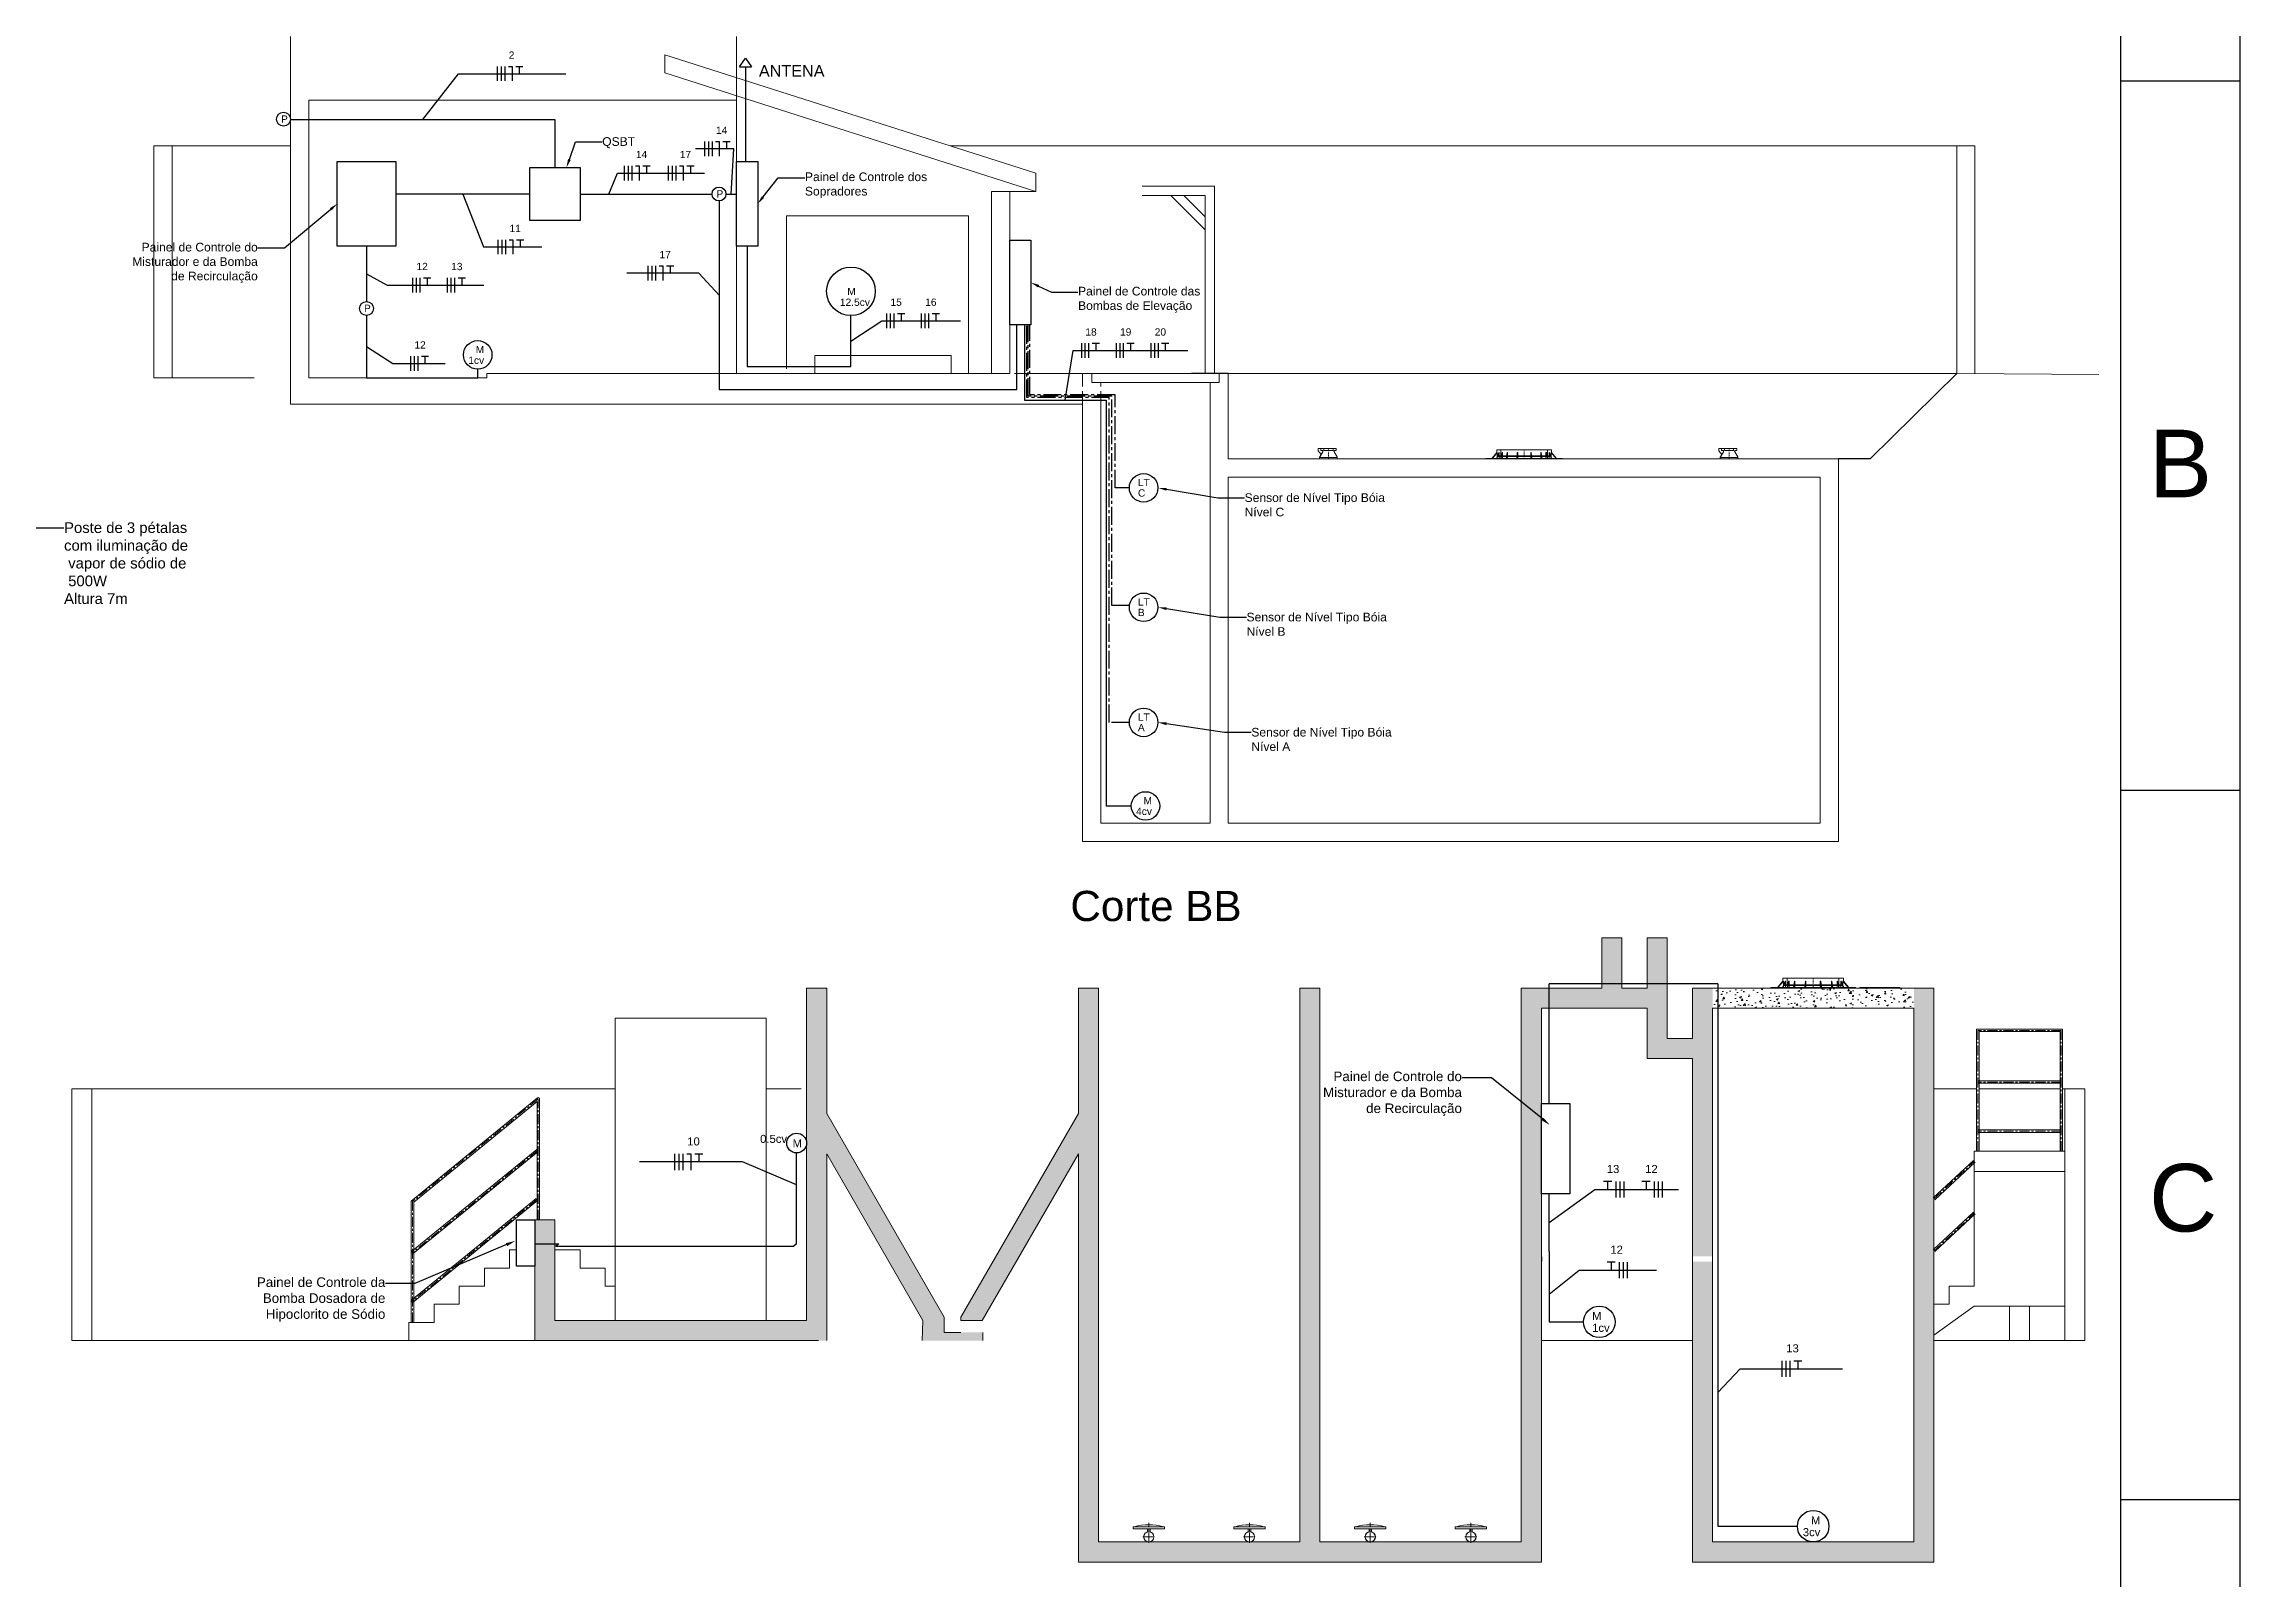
# Model space of a CAD drawing. Header units: millimetres. Extents: x 100 to 940, y 100 to 694.
# Drawn here: x 469.3 to 745, y 387.1 to 579.7 of the extents above; entities that cross this region are included whole.
import ezdxf
from ezdxf import colors
from ezdxf.entities.mleader import LeaderData, LeaderLine
from ezdxf.math import Vec2, Vec3

# ---------------------------------------------------------------- set-up
doc = ezdxf.new("R2010")
doc.units = ezdxf.units.MM
for name, pattern in [('CENTER', [2, 1.25, -0.25, 0.25, -0.25]), ('CENTER2', [1.125, 0.75, -0.125, 0.125, -0.125]), ('SGC_DASHDOT', [1, 0.5, -0.25, 0, -0.25])]:
    doc.linetypes.add(name, pattern=pattern)
for name, color, linetype, lineweight in [('Alvenaria', 8, 'Continuous', 9), ('Aço 1020', 6, 'Continuous', 9), ('Centro', 1, 'CENTER', 5), ('COTAS', 5, 'Continuous', 5), ('M-EQUIPAMENTOS', 1, 'Continuous', 9), ('PAREDE', 7, 'Continuous', 9), ('SGC-Conexoes (Desenho Unifilar)', 6, 'Continuous', 5), ('SGC-Conexoes (Linhas Externas)', 6, 'Continuous', 9), ('SGC-EIXOS', 9, 'SGC_DASHDOT', 9), ('Solo', 14, 'Continuous', 30)]:
    doc.layers.add(name, color=color, linetype=linetype, lineweight=lineweight)
doc.layers.add('Unifilar', color=4, linetype='Continuous')
doc.styles.add('Notes', font='Arial.ttf', dxfattribs={"height": 3})
doc.styles.get("Standard").update_dxf_attribs({"font": 'Arial.ttf'})
pattern_1 = [(50, (2784.5205, 558.5754), (2.2658952, -0.1982401), [0.2369323, -2.6062558]), (355, (2784.5205, 558.5754), (-0.438329, 2.3762486), [0.1895459, -2.0850047]), (100.45144, (2784.7093, 558.5589), (1.8275661, 2.1780085), [0.2013615, -2.2149766]), (46.1842, (2784.5205, 559.2072), (3.37152, -0.5228916), [0.3553985, -3.909384]), (96.63564, (2784.8014, 559.1636), (2.9526887, 3.077336), [0.3020424, -3.322467]), (351.18416, (2784.5205, 559.2072), (2.9526887, 3.077336), [0.284319, -3.127507]), (21, (2784.8364, 559.0493), (1.8856879, -1.2719125), [0.2369323, -2.6062558]), (326, (2784.8364, 559.0493), (0.768657, 2.29082), [0.1895459, -2.0850047]), (71.45144, (2784.9935, 558.9433), (2.6543448, 1.0189075), [0.2013615, -2.2149766]), (37.5, (2784.5205, 558.5754), (0.03841417, 1.0516443), [0, -2.0597319, 0, -2.11659565, 0, -2.0929024]), (7.5, (2784.5205, 558.5754), (0.83106244, 1.24598524), [0, -1.2067754, 0, -2.0123454, 0, -0.79767224]), (327.5, (2783.816, 558.5754), (1.68639738, -0.07125305), [0, -0.7897745, 0, -2.4640964, 0, -3.2696664]), (317.5, (2783.5001, 558.5754), (1.84234225, 0.3162414), [0, -1.0267068, 0, -1.6364128, 0, -2.321937])]

# ---------------------------------------------------------------- blocks, each defined once
blk = doc.blocks.new('BB-2-LC01-N0-D0-S0', base_point=(-106625, -46704))
at = {"layer": 'SGC-Conexoes (Linhas Externas)'}
for p, q in [((-107045, -46798), (-106205, -46798)), ((-107045, -46804), (-107045, -46798)), ((-107045, -46804), (-106205, -46804)), ((-106979, -46798), (-106926, -46735)), ((-106975, -46798), (-106921, -46735)), ((-106930, -46798), (-106904, -46735)), ((-106926, -46735), (-106921, -46735)), ((-106925, -46704), (-106325, -46704)), ((-106925, -46704), (-106925, -46735)), ((-106925, -46798), (-106900, -46735)), ((-106921, -46795), (-106921, -46735)), ((-106330, -46771), (-106920, -46771)), ((-106920, -46771), (-106920, -46779)), ((-106920, -46779), (-106330, -46779)), ((-106904, -46735), (-106900, -46735)), ((-106900, -46798), (-106900, -46735)), ((-106884, -46798), (-106869, -46735)), ((-106882, -46704), (-106369, -46704)), ((-106882, -46704), (-106882, -46771)), ((-106879, -46798), (-106865, -46735)), ((-106869, -46735), (-106865, -46735)), ((-106865, -46798), (-106865, -46735)), ((-106822, -46798), (-106812, -46735)), ((-106817, -46798), (-106807, -46735)), ((-106812, -46735), (-106807, -46735)), ((-106807, -46798), (-106807, -46735)), ((-106787, -46771), (-106787, -46779)), ((-106764, -46771), (-106764, -46779)), ((-106708, -46798), (-106701, -46735)), ((-106703, -46798), (-106697, -46735)), ((-106701, -46735), (-106697, -46735)), ((-106697, -46798), (-106697, -46735)), ((-106547, -46798), (-106554, -46735)), ((-106549, -46735), (-106554, -46735)), ((-106554, -46798), (-106554, -46735)), ((-106543, -46798), (-106549, -46735)), ((-106487, -46771), (-106487, -46779)), ((-106464, -46771), (-106464, -46779)), ((-106439, -46735), (-106443, -46735)), ((-106433, -46798), (-106443, -46735)), ((-106443, -46798), (-106443, -46735)), ((-106429, -46798), (-106439, -46735)), ((-106382, -46735), (-106386, -46735)), ((-106371, -46798), (-106386, -46735)), ((-106386, -46798), (-106386, -46735)), ((-106367, -46798), (-106382, -46735)), ((-106369, -46704), (-106369, -46771)), ((-106325, -46798), (-106351, -46735)), ((-106347, -46735), (-106351, -46735)), ((-106351, -46798), (-106351, -46735)), ((-106321, -46798), (-106347, -46735)), ((-106330, -46771), (-106330, -46779)), ((-106276, -46798), (-106329, -46735)), ((-106325, -46735), (-106329, -46735)), ((-106329, -46795), (-106329, -46735)), ((-106325, -46704), (-106325, -46735)), ((-106271, -46798), (-106325, -46735)), ((-106205, -46804), (-106205, -46798)), ((-106205, -46804), (-106205, -46798))]:
    blk.add_line(p, q, dxfattribs=at)
at = {"layer": 'SGC-EIXOS'}
blk.add_line((-106625, -46704), (-106625, -46804), dxfattribs=at)
blk = doc.blocks.new('BB-1-GA01-N0-D0-S0', base_point=(134464, 232532))
at = {"layer": 'SGC-Conexoes (Linhas Externas)'}
for p, q in [((134351, 232646), (134351, 232622)), ((134383, 232646), (134351, 232646)), ((134385, 232582), (134351, 232622)), ((134367, 232549), (134561, 232549)), ((134367, 232532), (134561, 232532)), ((134379, 232646), (134379, 232624)), ((134379, 232646), (134549, 232646)), ((134414, 232646), (134414, 232624)), ((134414, 232624), (134514, 232624)), ((134514, 232646), (134514, 232624)), ((134549, 232646), (134549, 232624))]:
    blk.add_line(p, q, dxfattribs=at)
for points in [[(134367, 232532), (134367, 232549, -0.137976), (134368, 232554), (134402, 232609, 0.58566), (134393, 232624), (134379, 232624)], [(134561, 232532), (134561, 232549, 0.137976), (134559, 232554), (134526, 232609, -0.58566), (134534, 232624), (134549, 232624)]]:
    blk.add_lwpolyline(points, format="xyb", dxfattribs=at)
at = {"layer": 'SGC-EIXOS'}
blk.add_line((134464, 232532), (134464, 232646), dxfattribs=at)

msp = doc.modelspace()

# ---------------------------------------------------------------- hatches: boundary and pattern name
at = {"layer": 'Alvenaria'}
h = msp.add_hatch(dxfattribs=at)
h.set_pattern_fill('AR-CONC', color=256, scale=0.31591)
h.set_pattern_definition(pattern_1)
h.paths.add_polyline_path([(676.248, 427.543), (678.776, 427.543), (678.776, 461.204), (676.248, 461.204), (676.248, 454.886), (673.089, 454.886), (673.089, 467.522), (670.562, 467.522), (670.562, 461.204), (667.403, 461.204), (667.403, 467.522), (664.876, 467.522), (664.876, 461.204), (654.767, 461.204), (654.767, 391.704), (629.494, 391.704), (629.494, 461.204), (626.966, 461.204), (626.966, 391.704), (601.694, 391.704), (601.694, 461.204), (599.166, 461.204), (599.166, 445.468), (584.413, 419.915), (584.413, 419.497), (587.09, 419.497), (599.166, 440.413), (599.166, 389.177), (657.294, 389.177), (657.294, 458.677), (670.562, 458.677), (670.562, 452.359), (676.248, 452.359)])
h.paths.add_polyline_path([(678.776, 426.869), (676.248, 426.869), (676.248, 389.177), (706.576, 389.177), (706.576, 461.204), (704.048, 461.204), (704.048, 391.704), (678.776, 391.704)])
h = msp.add_hatch(dxfattribs=at)
h.set_pattern_fill('AR-CONC', color=256, scale=0.31591)
h.set_pattern_definition(pattern_1)
h.paths.add_polyline_path([(533.457, 432.14), (530.93, 432.14), (530.93, 416.977), (567.575, 416.977), (567.575, 440.413), (579.651, 419.497), (579.576, 416.977), (587.165, 416.977), (587.165, 418.006), (585.608, 418.006), (584.413, 418.006), (582.328, 418.006), (582.328, 419.915), (567.575, 445.468), (567.575, 461.204), (565.048, 461.204), (565.048, 419.504), (533.457, 419.504)])
h = msp.add_hatch(dxfattribs=at)
h.set_pattern_fill('AR-CONC', color=256, scale=0.012636)
h.set_pattern_definition([(50, (-1398.6359, -2526.9301), (2.3021569, -0.2014125), [0.2407233, -2.647956]), (355, (-1398.636, -2526.9301), (-0.4453497, 2.4142692), [0.1925786, -2.1183721]), (100.451445, (-1398.444, -2526.947), (1.8568072, 2.2128565), [0.2045833, -2.2504181]), (46.1842, (-1398.636, -2526.2882), (3.425461, -0.5312633), [0.361085, -3.971934]), (96.63556, (-1398.3504, -2526.3325), (2.9999317, 3.1265735), [0.306875, -3.3756302]), (351.18415, (-1398.636, -2526.2882), (2.9999317, 3.1265735), [0.2888675, -3.1775437]), (21, (-1398.315, -2526.4487), (1.9158589, -1.2922631), [0.2407233, -2.647956]), (326, (-1398.315, -2526.4487), (0.7809547, 2.3274713), [0.1925786, -2.1183647]), (71.451445, (-1398.1553, -2526.5564), (2.6968135, 1.0352082), [0.2045833, -2.2504142]), (37.5, (-1398.6359, -2526.93015), (0.0390288, 1.06847061), [0, -2.0926876, 0, -2.15046118, 0, -2.12638885]), (7.5, (-1398.6359, -2526.9301), (0.84435944, 1.265921), [0, -1.22608383, 0, -2.04454294, 0, -0.810435]), (327.5, (-1399.35164, -2526.93015), (1.7133759, -0.07239065), [0, -0.8024109, 0, -2.50352197, 0, -3.32198107]), (317.5, (-1399.6726, -2526.9301), (1.8718184, 0.3212991), [0, -1.04313415, 0, -1.66259536, 0, -2.359088])])
h.paths.add_polyline_path([(704.048, 461.204), (678.776, 461.204), (678.776, 458.677), (704.048, 458.677)])

# ---------------------------------------------------------------- linework, layer by layer
for p, q in [((745, 115), (745, 679)), ((745, 575), (730, 575)), ((745, 486), (730, 486)), ((745, 397), (730, 397))]:
    msp.add_line(p, q)
at = {"color": 2}
for p, q in [((523.768, 537.802), (523.768, 538.874)), ((657.294, 427.475), (657.294, 426.936))]:
    msp.add_line(p, q, dxfattribs=at)
msp.add_lwpolyline([(165, 664), (730, 664), (730, 130), (165, 130)], close=True)
at = {"layer": 'Aço 1020'}
for p, q in [((616.241, 561.82), (607.186, 561.82)), ((615.098, 560.677), (607.186, 560.677)), ((610.791, 560.677), (615.098, 556.37)), ((612.407, 560.677), (615.098, 557.986)), ((615.098, 538.389), (615.098, 560.677)), ((616.241, 538.389), (616.241, 561.82))]:
    msp.add_line(p, q, dxfattribs=at)
msp.add_lwpolyline([(562.527, 538.93), (562.527, 558.094), (585.387, 558.094), (585.387, 538.32), (566.074, 538.32)], dxfattribs=at)
for points in [[(613.384, 538.389), (617.955, 538.389), (617.955, 538.32), (613.384, 538.32)], [(697.253, 461.28), (702.307, 461.28), (702.307, 461.204), (697.253, 461.204)]]:
    msp.add_lwpolyline(points, close=True, dxfattribs=at)
at = {"layer": 'Centro'}
for p, q in [((712.083, 440.733), (712.083, 455.897)), ((722.561, 455.897), (712.083, 455.897)), ((722.561, 440.733), (722.561, 455.897)), ((722.561, 449.414), (712.083, 449.414)), ((531.372, 447.304), (515.577, 434.415)), ((531.372, 432.14), (531.372, 447.304)), ((722.561, 443.26), (712.083, 443.26)), ((531.278, 440.828), (515.482, 427.939)), ((706.576, 434.752), (711.63, 439.463)), ((711.641, 440.733), (712.083, 440.733)), ((712.526, 440.733), (712.083, 440.733)), ((722.118, 440.733), (722.561, 440.733)), ((723.003, 440.733), (722.561, 440.733)), ((531.188, 434.669), (515.392, 421.78)), ((515.577, 419.251), (515.577, 434.415)), ((706.576, 428.192), (711.63, 432.98)), ((530.93, 432.14), (531.372, 432.14)), ((531.814, 432.14), (531.372, 432.14)), ((515.577, 419.251), (515.577, 427.932)), ((515.134, 419.251), (515.577, 419.251)), ((515.577, 419.251), (515.577, 421.778)), ((516.019, 419.251), (515.577, 419.251)), ((607.254, 392.355), (608.77, 392.355)), ((608.012, 391.597), (608.012, 394.124)), ((619.89, 392.355), (621.406, 392.355)), ((620.648, 391.597), (620.648, 394.124)), ((635.054, 392.355), (636.57, 392.355)), ((635.812, 391.597), (635.812, 394.124)), ((647.69, 392.355), (649.207, 392.355)), ((648.448, 391.597), (648.448, 394.124))]:
    msp.add_line(p, q, dxfattribs=at)
at = {"layer": 'M-EQUIPAMENTOS'}
for p, q in [((580.852, 540.606), (579.278, 540.606)), ((559.994, 457.413), (541.039, 457.413)), ((541.039, 457.413), (541.039, 419.504)), ((559.994, 457.413), (559.994, 419.504))]:
    msp.add_line(p, q, dxfattribs=at)
at = {"layer": 'PAREDE'}
for p, q in [((500.264, 580.61), (500.264, 534.473)), ((500.264, 534.473), (500.264, 580.61)), ((556.271, 578.324), (556.271, 580.61)), ((593.84, 563.466), (547.241, 578.324)), ((547.241, 576.039), (547.241, 578.324)), ((556.271, 578.324), (556.271, 572.61)), ((593.84, 561.18), (547.241, 576.039)), ((556.271, 572.61), (502.55, 572.61)), ((502.55, 572.61), (502.55, 537.802)), ((556.271, 572.61), (556.271, 538.32)), ((483.119, 537.802), (483.119, 566.895)), ((483.119, 566.895), (485.405, 566.895)), ((485.405, 566.895), (485.405, 537.802)), ((500.264, 566.895), (485.405, 566.895)), ((709.431, 566.895), (583.087, 566.895)), ((711.717, 566.895), (709.431, 566.895)), ((709.431, 566.895), (709.431, 538.32)), ((711.717, 538.32), (711.717, 566.895)), ((593.84, 561.18), (593.84, 563.466)), ((590.56, 561.18), (588.274, 561.18)), ((588.274, 561.18), (588.274, 538.32)), ((590.56, 538.32), (590.56, 561.18)), ((590.56, 561.18), (593.84, 561.18)), ((583.219, 540.606), (566.074, 540.606)), ((566.074, 540.606), (566.074, 538.32)), ((583.219, 540.606), (583.219, 538.32)), ((485.405, 537.802), (483.119, 537.802)), ((485.405, 537.802), (495.692, 537.802)), ((524.916, 537.802), (502.55, 537.802)), ((524.916, 538.32), (524.916, 537.802)), ((590.56, 538.32), (524.916, 538.32)), ((617.992, 538.32), (591.17, 538.32)), ((599.704, 536.701), (599.704, 538.32)), ((600.847, 537.177), (600.847, 538.32)), ((616.849, 538.32), (616.849, 537.177)), ((617.992, 527.61), (617.992, 538.32)), ((709.431, 538.32), (617.992, 538.32)), ((709.431, 538.32), (727.256, 538.204)), ((599.704, 479.605), (599.704, 536.091)), ((616.849, 537.177), (600.847, 537.177)), ((601.99, 537.177), (601.99, 536.701)), ((601.99, 536.091), (601.99, 481.891)), ((615.706, 537.177), (615.706, 481.891)), ((500.264, 534.473), (599.704, 534.473)), ((694.572, 527.61), (617.992, 527.61)), ((694.572, 527.61), (694.572, 479.605)), ((617.992, 525.324), (692.286, 525.324)), ((617.992, 525.324), (617.992, 481.891)), ((692.286, 525.324), (692.286, 481.891)), ((615.706, 481.891), (601.99, 481.891)), ((692.286, 481.891), (617.992, 481.891)), ((599.704, 479.605), (694.572, 479.605)), ((667.403, 467.522), (664.876, 467.522)), ((664.876, 467.522), (664.876, 461.204)), ((667.403, 467.522), (667.403, 461.204)), ((673.089, 467.522), (670.562, 467.522)), ((670.562, 467.522), (670.562, 461.204)), ((673.089, 467.522), (673.089, 454.886)), ((565.048, 419.504), (565.048, 461.204)), ((565.048, 461.204), (567.575, 461.204)), ((567.575, 445.468), (567.575, 461.204)), ((599.166, 445.468), (599.166, 461.204)), ((599.166, 461.204), (599.166, 448.568)), ((599.166, 461.204), (601.694, 461.204)), ((601.694, 391.704), (601.694, 461.204)), ((626.966, 391.704), (626.966, 461.204)), ((626.966, 461.204), (629.494, 461.204)), ((629.494, 391.704), (629.494, 461.204)), ((654.767, 391.704), (654.767, 461.204)), ((654.767, 461.204), (664.876, 461.204)), ((667.403, 461.204), (670.562, 461.204)), ((673.089, 454.886), (673.089, 461.204)), ((676.248, 461.204), (676.248, 454.886)), ((676.248, 461.204), (678.776, 461.204)), ((678.776, 461.204), (704.048, 461.204)), ((704.048, 461.204), (706.576, 461.204)), ((706.576, 389.177), (706.576, 461.204)), ((657.294, 389.177), (657.294, 458.677)), ((657.294, 458.677), (670.562, 458.677)), ((670.562, 452.359), (670.562, 458.677)), ((676.248, 458.677), (676.248, 454.886)), ((678.776, 458.677), (704.048, 458.677)), ((678.776, 427.475), (678.776, 458.677)), ((704.048, 391.704), (704.048, 458.677)), ((673.089, 454.886), (676.248, 454.886)), ((676.248, 452.359), (670.562, 452.359)), ((676.248, 452.359), (676.248, 389.177)), ((472.802, 448.568), (472.802, 416.977)), ((475.33, 448.568), (472.802, 448.568)), ((475.33, 448.568), (475.33, 416.977)), ((475.33, 416.977), (475.33, 448.568)), ((475.33, 448.568), (541.039, 448.568)), ((559.994, 448.568), (564.372, 448.568)), ((711.926, 448.568), (706.576, 448.568)), ((722.403, 448.568), (712.241, 448.568)), ((723.003, 448.568), (722.719, 448.568)), ((723.003, 448.568), (723.003, 416.977)), ((725.53, 448.568), (723.003, 448.568)), ((725.53, 448.568), (725.53, 416.977)), ((725.53, 416.977), (725.53, 448.568)), ((582.328, 419.915), (567.575, 445.468)), ((584.413, 419.915), (599.166, 445.468)), ((567.575, 416.977), (567.575, 440.413)), ((579.651, 419.497), (567.575, 440.413)), ((587.09, 419.497), (599.166, 440.413)), ((599.166, 389.177), (599.166, 440.413)), ((723.003, 440.733), (711.63, 440.733)), ((711.63, 440.733), (711.63, 438.206)), ((711.63, 438.206), (723.003, 438.206)), ((711.63, 438.206), (711.63, 423.8)), ((533.457, 432.14), (530.93, 432.14)), ((530.93, 432.14), (530.93, 416.977)), ((533.457, 419.504), (533.457, 432.14)), ((528.541, 428.349), (527.771, 428.349)), ((527.771, 428.349), (527.771, 426.075)), ((533.457, 428.349), (536.616, 428.349)), ((536.616, 428.349), (536.616, 426.075)), ((678.776, 391.704), (678.776, 427.475)), ((527.771, 426.075), (524.612, 426.075)), ((524.612, 426.075), (524.612, 423.8)), ((536.616, 426.075), (539.775, 426.075)), ((539.775, 426.075), (539.775, 423.8)), ((524.612, 423.8), (521.453, 423.8)), ((521.453, 423.8), (521.453, 421.526)), ((539.775, 423.8), (541.039, 423.8)), ((708.471, 421.526), (708.471, 423.8)), ((708.471, 423.8), (711.63, 423.8)), ((518.293, 419.251), (515.134, 419.251)), ((515.134, 419.251), (515.134, 416.977)), ((521.453, 421.526), (518.293, 421.526)), ((518.293, 421.526), (518.293, 419.251)), ((565.048, 419.504), (533.457, 419.504)), ((579.651, 419.497), (579.577, 416.992)), ((582.328, 418.006), (582.328, 419.915)), ((584.413, 419.915), (584.413, 419.497)), ((587.09, 419.497), (584.413, 419.497)), ((706.576, 421.526), (708.471, 421.526)), ((706.576, 417.651), (711.63, 421.29)), ((711.63, 421.29), (723.003, 421.29)), ((716.053, 421.29), (716.053, 416.977)), ((718.58, 421.29), (718.58, 416.977)), ((566.552, 416.977), (472.802, 416.977)), ((584.413, 418.006), (582.328, 418.006)), ((587.165, 418.006), (587.165, 416.992)), ((676.248, 416.977), (657.294, 416.977)), ((704.048, 416.977), (704.048, 391.704)), ((706.576, 416.977), (725.53, 416.977)), ((706.576, 416.977), (706.576, 416.977)), ((626.966, 391.704), (601.694, 391.704)), ((606.053, 393.366), (606.053, 393.618)), ((606.053, 393.618), (606.18, 393.618)), ((606.053, 393.366), (609.971, 393.366)), ((609.844, 393.618), (606.18, 393.618)), ((608.168, 393.366), (607.856, 393.366)), ((607.856, 393.366), (607.856, 392.986)), ((608.168, 392.986), (608.168, 393.366)), ((609.971, 393.618), (609.844, 393.618)), ((609.971, 393.366), (609.971, 393.618)), ((618.69, 393.366), (618.69, 393.618)), ((618.69, 393.618), (618.816, 393.618)), ((618.69, 393.366), (622.607, 393.366)), ((622.481, 393.618), (618.816, 393.618)), ((620.804, 393.366), (620.492, 393.366)), ((620.492, 393.366), (620.492, 392.986)), ((620.804, 392.986), (620.804, 393.366)), ((622.607, 393.618), (622.481, 393.618)), ((622.607, 393.366), (622.607, 393.618)), ((654.767, 391.704), (629.494, 391.704)), ((633.853, 393.366), (633.853, 393.618)), ((633.853, 393.618), (633.98, 393.618)), ((633.853, 393.366), (637.771, 393.366)), ((637.644, 393.618), (633.98, 393.618)), ((635.968, 393.366), (635.656, 393.366)), ((635.656, 393.366), (635.656, 392.986)), ((635.968, 392.986), (635.968, 393.366)), ((637.771, 393.618), (637.644, 393.618)), ((637.771, 393.366), (637.771, 393.618)), ((646.49, 393.366), (646.49, 393.618)), ((646.49, 393.618), (646.616, 393.618)), ((646.49, 393.366), (650.407, 393.366)), ((650.281, 393.618), (646.616, 393.618)), ((648.604, 393.366), (648.292, 393.366)), ((648.292, 393.366), (648.292, 392.986)), ((648.604, 392.986), (648.604, 393.366)), ((650.407, 393.618), (650.281, 393.618)), ((650.407, 393.366), (650.407, 393.618)), ((704.048, 391.704), (678.776, 391.704)), ((599.166, 389.177), (657.294, 389.177)), ((706.576, 389.177), (676.248, 389.177))]:
    msp.add_line(p, q, dxfattribs=at)
for centre, radius in [((608.012, 392.355), 0.651), ((608.012, 392.355), 0.632), ((620.648, 392.355), 0.651), ((620.648, 392.355), 0.632), ((635.812, 392.355), 0.651), ((635.812, 392.355), 0.632), ((648.448, 392.355), 0.651), ((648.448, 392.355), 0.632)]:
    msp.add_circle(centre, radius, dxfattribs=at)
for centre in [(608.012, 387.042), (620.648, 387.042), (635.812, 387.042), (648.448, 387.042)]:
    msp.add_arc(centre, 6.827, 74.43161, 105.56839, dxfattribs=at)
at = {"layer": 'SGC-Conexoes (Desenho Unifilar)'}
for p, q in [((711.926, 440.733), (711.926, 456.055)), ((711.926, 456.055), (722.719, 456.055)), ((712.241, 440.733), (712.241, 455.739)), ((712.241, 455.739), (722.403, 455.739)), ((722.403, 455.739), (722.403, 440.733)), ((722.719, 456.055), (722.719, 440.733)), ((712.083, 449.572), (722.561, 449.572)), ((515.419, 434.49), (531.272, 447.426)), ((515.735, 434.34), (531.214, 446.971)), ((531.214, 446.971), (531.214, 432.14)), ((531.53, 447.304), (531.53, 432.14)), ((712.083, 449.256), (722.561, 449.256)), ((712.083, 443.418), (722.561, 443.418)), ((712.083, 443.102), (722.561, 443.102)), ((531.178, 440.951), (515.477, 428.139)), ((531.378, 440.706), (515.677, 427.894)), ((706.468, 434.867), (711.523, 439.585)), ((706.683, 434.636), (711.738, 439.354)), ((515.419, 419.251), (515.419, 434.49)), ((531.088, 434.791), (515.477, 422.053)), ((531.288, 434.547), (515.677, 421.808)), ((515.735, 419.251), (515.735, 434.34)), ((706.465, 428.382), (711.519, 433.099)), ((706.68, 428.151), (711.735, 432.868))]:
    msp.add_line(p, q, dxfattribs=at)
msp.add_arc((531.372, 447.304), 0.158, 0, 129.21445, dxfattribs=at)
at = {"layer": 'Solo'}
for p, q in [((709.431, 538.32), (698.58, 527.61)), ((698.58, 527.61), (694.572, 527.61))]:
    msp.add_line(p, q, dxfattribs=at)
at = {"layer": 'Unifilar'}
for p, q in [((526.248, 575.033), (526.248, 576.862)), ((526.705, 576.862), (526.705, 575.033)), ((527.163, 576.862), (527.163, 575.033)), ((527.62, 576.862), (528.077, 576.862)), ((528.077, 576.862), (528.077, 575.033)), ((528.534, 576.862), (528.991, 576.862)), ((528.991, 576.862), (529.449, 576.862)), ((528.991, 576.862), (528.991, 575.95)), ((556.64, 576.825), (557.39, 577.875)), ((556.64, 576.825), (558.14, 576.825)), ((557.39, 577.875), (558.14, 576.825)), ((557.39, 576.825), (557.39, 564.936)), ((516.865, 570.184), (521.342, 575.948)), ((521.342, 575.948), (534.812, 575.948)), ((500.264, 570.184), (533.466, 570.184)), ((533.466, 570.184), (533.466, 564.156)), ((555.93, 566.521), (551.102, 566.521)), ((552.266, 565.607), (552.266, 567.435)), ((552.723, 567.435), (552.723, 565.607)), ((553.18, 567.435), (553.18, 565.607)), ((553.638, 567.435), (554.095, 567.435)), ((554.095, 567.435), (554.095, 565.607)), ((554.552, 567.435), (555.009, 567.435)), ((555.009, 567.435), (555.466, 567.435)), ((555.009, 567.435), (555.009, 566.523)), ((555.599, 560.849), (555.93, 566.521)), ((540.221, 560.849), (541.303, 563.479)), ((541.303, 563.479), (552.258, 563.479)), ((542.209, 562.563), (542.209, 564.391)), ((542.666, 564.391), (542.666, 562.563)), ((543.123, 564.391), (543.123, 562.563)), ((543.58, 564.391), (544.037, 564.391)), ((544.037, 564.391), (544.037, 562.563)), ((544.495, 564.391), (544.952, 564.391)), ((544.952, 564.391), (545.409, 564.391)), ((544.952, 564.391), (544.952, 563.479)), ((547.721, 562.563), (547.721, 564.391)), ((548.178, 564.391), (548.178, 562.563)), ((548.635, 564.391), (548.635, 562.563)), ((549.092, 564.391), (549.549, 564.391)), ((549.549, 564.391), (549.549, 562.563)), ((550.007, 564.391), (550.464, 564.391)), ((550.464, 564.391), (550.921, 564.391)), ((550.464, 564.391), (550.464, 563.479)), ((530.297, 560.849), (513.477, 560.849)), ((521.887, 560.849), (524.509, 554.206)), ((536.635, 560.849), (553.191, 560.849)), ((554.06, 559.98), (554.06, 536.303)), ((554.928, 560.849), (556.271, 560.849)), ((509.81, 554.315), (509.81, 547.354)), ((524.509, 554.206), (531.835, 554.206)), ((526.344, 553.291), (526.344, 555.12)), ((526.801, 555.12), (526.801, 553.291)), ((527.258, 555.12), (527.258, 553.291)), ((527.715, 555.12), (528.172, 555.12)), ((528.172, 555.12), (528.172, 553.291)), ((528.63, 555.12), (529.087, 555.12)), ((529.087, 555.12), (529.544, 555.12)), ((529.087, 555.12), (529.087, 554.208)), ((557.592, 554.315), (557.592, 539.21)), ((545.173, 549.998), (545.173, 551.826)), ((545.63, 551.826), (545.63, 549.998)), ((546.087, 551.826), (546.087, 549.998)), ((546.545, 551.826), (547.002, 551.826)), ((547.002, 551.826), (547.002, 549.998)), ((547.459, 551.826), (547.916, 551.826)), ((547.916, 551.826), (548.373, 551.826)), ((547.916, 551.826), (547.916, 550.914)), ((509.81, 550.835), (512.421, 549.425)), ((512.421, 549.425), (524.542, 549.425)), ((515.582, 550.336), (515.582, 548.508)), ((516.039, 550.336), (516.039, 548.508)), ((516.496, 550.336), (516.496, 548.508)), ((516.954, 550.336), (517.411, 550.336)), ((517.411, 550.336), (517.868, 550.336)), ((517.411, 550.336), (517.411, 549.424)), ((519.937, 550.336), (519.937, 548.508)), ((520.394, 550.336), (520.394, 548.508)), ((520.851, 550.336), (520.851, 548.508)), ((521.308, 550.336), (521.765, 550.336)), ((521.765, 550.336), (522.223, 550.336)), ((521.765, 550.336), (521.765, 549.424)), ((551.524, 550.912), (542.48, 550.912)), ((554.06, 548.142), (551.524, 550.912)), ((575.085, 545.855), (575.085, 544.026)), ((575.542, 545.855), (575.542, 544.026)), ((575.999, 545.855), (575.999, 544.026)), ((576.457, 545.855), (576.914, 545.855)), ((576.914, 545.855), (577.371, 545.855)), ((576.914, 545.855), (576.914, 544.943)), ((579.44, 545.855), (579.44, 544.026)), ((579.897, 545.855), (579.897, 544.026)), ((580.354, 545.855), (580.354, 544.026)), ((580.811, 545.855), (581.268, 545.855)), ((581.268, 545.855), (581.726, 545.855)), ((581.268, 545.855), (581.268, 544.943)), ((509.81, 545.617), (509.81, 537.802)), ((570.622, 539.21), (570.622, 545.59)), ((570.622, 542.4), (574.499, 544.941)), ((574.499, 544.941), (584.38, 544.941)), ((591.446, 536.303), (591.446, 544.44)), ((592.388, 544.44), (592.388, 534.995)), ((509.81, 541.709), (513.097, 539.583)), ((515.321, 540.496), (515.321, 538.667)), ((515.778, 540.496), (515.778, 538.667)), ((516.236, 540.496), (516.236, 538.667)), ((516.693, 540.496), (517.15, 540.496)), ((517.15, 540.496), (517.607, 540.496)), ((517.15, 540.496), (517.15, 539.584)), ((597.533, 534.995), (598.533, 541.208)), ((598.533, 541.208), (612.923, 541.208)), ((599.545, 542.12), (599.545, 540.291)), ((600.002, 542.12), (600.002, 540.291)), ((600.459, 542.12), (600.459, 540.291)), ((600.916, 542.12), (601.374, 542.12)), ((601.374, 542.12), (601.831, 542.12)), ((601.374, 542.12), (601.374, 541.208)), ((603.899, 542.12), (603.899, 540.291)), ((604.357, 542.12), (604.357, 540.291)), ((604.814, 542.12), (604.814, 540.291)), ((605.271, 542.12), (605.728, 542.12)), ((605.728, 542.12), (606.185, 542.12)), ((605.728, 542.12), (605.728, 541.208)), ((608.254, 542.12), (608.254, 540.291)), ((608.711, 542.12), (608.711, 540.291)), ((609.168, 542.12), (609.168, 540.291)), ((609.625, 542.12), (610.083, 542.12)), ((610.083, 542.12), (610.54, 542.12)), ((610.083, 542.12), (610.083, 541.208)), ((509.81, 537.802), (523.768, 537.802)), ((513.097, 539.583), (519.686, 539.583)), ((557.592, 539.21), (570.622, 539.21)), ((554.06, 536.303), (591.446, 536.303)), ((592.388, 534.995), (602.678, 534.995)), ((602.678, 534.995), (602.678, 484.062)), ((602.678, 484.062), (605.806, 484.062)), ((658.254, 446.707), (658.254, 461.743)), ((679.425, 461.743), (658.254, 461.743)), ((679.425, 461.743), (679.425, 393.684)), ((556.992, 439.389), (544.07, 439.389)), ((548.51, 438.378), (548.51, 440.4)), ((549.015, 440.4), (549.015, 438.378)), ((549.521, 440.4), (549.521, 438.378)), ((550.026, 440.4), (550.531, 440.4)), ((550.531, 440.4), (550.531, 438.378)), ((551.037, 440.4), (551.542, 440.4)), ((551.542, 440.4), (552.048, 440.4)), ((551.542, 440.4), (551.542, 439.392)), ((563.804, 436.504), (556.992, 439.389)), ((563.804, 429.096), (563.804, 440.516)), ((658.254, 431.785), (663.988, 435.93)), ((663.988, 435.93), (674.497, 435.93)), ((665.611, 436.937), (665.106, 436.937)), ((666.117, 436.937), (665.611, 436.937)), ((665.611, 436.937), (665.611, 435.929)), ((666.622, 436.937), (666.622, 434.915)), ((667.128, 436.937), (667.128, 434.915)), ((667.633, 436.937), (667.633, 434.915)), ((670.426, 436.937), (669.92, 436.937)), ((670.931, 436.937), (670.426, 436.937)), ((670.426, 436.937), (670.426, 435.929)), ((671.437, 436.937), (671.437, 434.915)), ((671.942, 436.937), (671.942, 434.915)), ((672.447, 436.937), (672.447, 434.915)), ((658.254, 428.166), (658.254, 435.404)), ((530.93, 429.101), (533.963, 429.101)), ((533.963, 429.101), (533.589, 428.822)), ((533.589, 428.822), (533.589, 428.822)), ((533.589, 428.822), (563.436, 428.822)), ((563.804, 429.096), (563.436, 428.822)), ((658.254, 428.166), (658.254, 419.324)), ((658.254, 422.785), (662.049, 425.804)), ((662.049, 425.804), (671.744, 425.804)), ((666.058, 426.814), (665.553, 426.814)), ((666.564, 426.814), (666.058, 426.814)), ((666.058, 426.814), (666.058, 425.805)), ((667.069, 426.814), (667.069, 424.792)), ((667.575, 426.814), (667.575, 424.792)), ((668.08, 426.814), (668.08, 424.792)), ((658.254, 419.324), (662.58, 419.324)), ((687.48, 414.438), (687.48, 412.416)), ((687.985, 414.438), (687.985, 412.416)), ((688.491, 414.438), (688.491, 412.416)), ((688.996, 414.438), (689.502, 414.438)), ((689.502, 414.438), (690.007, 414.438)), ((689.502, 414.438), (689.502, 413.43)), ((679.425, 410.445), (682.252, 413.428)), ((682.252, 413.428), (695.075, 413.428)), ((679.425, 393.684), (689.432, 393.684))]:
    msp.add_line(p, q, dxfattribs=at)
at = {"layer": 'Unifilar', "linetype": 'CENTER2', "ltscale": 3}
for p, q in [((592.686, 535.306), (592.686, 544.44)), ((592.885, 535.493), (592.885, 544.44)), ((593.071, 535.669), (593.071, 544.44)), ((603.05, 535.306), (592.686, 535.306)), ((603.381, 535.493), (592.885, 535.493)), ((603.779, 535.669), (593.071, 535.669)), ((603.05, 494.546), (603.05, 535.306)), ((603.381, 509.204), (603.381, 535.493)), ((603.779, 523.979), (603.779, 535.669)), ((605.571, 523.979), (603.779, 523.979)), ((605.584, 509.204), (603.381, 509.204)), ((605.571, 494.546), (603.05, 494.546))]:
    msp.add_line(p, q, dxfattribs=at)
at = {"layer": 'Unifilar'}
for points in [[(506.142, 564.936), (513.477, 564.936), (513.477, 554.315), (506.142, 554.315)], [(536.635, 557.542), (530.297, 557.542), (530.297, 564.156), (536.635, 564.156)], [(556.271, 564.936), (558.913, 564.936), (558.913, 554.315), (556.271, 554.315)], [(590.56, 555.06), (593.203, 555.06), (593.203, 544.44), (590.56, 544.44)], [(657.294, 446.707), (660.855, 446.707), (660.855, 435.404), (657.294, 435.404)], [(530.93, 426.333), (528.657, 426.333), (528.657, 432.14), (530.93, 432.14)]]:
    msp.add_lwpolyline(points, close=True, dxfattribs=at)
for centre, radius in [((499.397, 570.235), 0.869), ((554.06, 560.849), 0.869), ((570.622, 548.64), 3.05), ((509.81, 546.485), 0.869), ((523.768, 540.665), 1.791), ((607.362, 523.979), 1.791), ((607.362, 508.991), 1.791), ((607.362, 494.546), 1.791), ((607.597, 484.062), 1.791), ((563.804, 441.76), 1.244), ((664.56, 419.324), 1.98), ((691.412, 393.684), 1.98)]:
    msp.add_circle(centre, radius, dxfattribs=at)

# ---------------------------------------------------------------- block references
at = {"layer": 'SGC-Conexoes (Linhas Externas)'}
for name, p, xscale, yscale, zscale in [('BB-1-GA01-N0-D0-S0', (630.565, 527.61), 0.01142985571159073, 0.01142985571159073, 0.01142985571159073), ('BB-2-LC01-N0-D0-S0', (655.139, 528.753), 0.01142985571159073, 0.01142985571159073, 0.01142985571159073), ('BB-1-GA01-N0-D0-S0', (680.856, 527.61), 0.01142985571159073, 0.01142985571159073, 0.01142985571159073), ('BB-2-LC01-N0-D0-S0', (691.412, 462.468), 0.01263639191370578, 0.01263639191370578, 0.01263639191370578)]:
    msp.add_blockref(name, p, dxfattribs=dict(at, xscale=xscale, yscale=yscale, zscale=zscale))

# ---------------------------------------------------------------- texts
at = {"style": 'Notes'}
for s, p in [('B', (733.571, 522.795)), ('C', (733.571, 430.658))]:
    msp.add_text(s, height=8.485, dxfattribs=at).set_placement(p)
at = {"layer": 'COTAS', "insert": (598.174, 473.407), "char_height": 3.7909, "attachment_point": 1}
msp.add_mtext_dynamic_manual_height_columns('Corte BB', width=4099.92409, gutter_width=0.75, heights=[0], dxfattribs=at)
at = {"layer": 'Unifilar'}
for s, insert, char_height, attachment_point in [('2', (527.666, 578.737), 0.914, 1), ('P', (499.083, 570.71), 0.914, 1), ('14', (553.684, 569.311), 0.9144, 1), ('14', (543.626, 566.267), 0.9144, 1), ('17', (549.138, 566.267), 0.9144, 1), ('P', (553.746, 561.324), 0.914, 1), ('11', (527.761, 556.995), 0.9144, 1), ('12', (516.085, 552.212), 0.9144, 1), ('13', (520.44, 552.212), 0.9144, 1), ('17', (546.591, 553.702), 0.9144, 1), ('M', (570.165, 549.074), 0.914, 1), ('P', (509.496, 546.96), 0.914, 1), ('12.5cv', (569.237, 547.726), 0.9144, 1), ('15', (575.588, 547.731), 0.9144, 1), ('16', (579.943, 547.731), 0.9144, 1), ('18', (600.048, 543.995), 0.9144, 1), ('19', (604.403, 543.995), 0.9144, 1), ('20', (608.757, 543.995), 0.9144, 1), ('12', (515.824, 542.371), 0.9144, 1), ('1cv', (522.589, 540.445), 0.9144, 1), ('M', (523.517, 541.793), 0.914, 1), ('C', (606.645, 523.787), 0.914, 1), ('LT', (606.645, 525.107), 0.9144, 1), ('LT', (606.645, 510.119), 0.9144, 1), ('B', (606.645, 508.799), 0.914, 1), ('A', (606.645, 494.354), 0.914, 1), ('LT', (606.645, 495.673), 0.9144, 1), ('4cv', (606.418, 483.843), 0.9144, 1), ('M', (607.346, 485.19), 0.914, 1), ('10', (550.077, 442.473), 1.0109, 1), ('0.5cv', (559.222, 442.792), 1.0109, 1), ('M', (563.299, 442.239), 1.011, 1), ('13', (667.077, 439.01), 1.0109, 3), ('12', (671.891, 439.01), 1.0109, 3), ('12', (667.524, 428.887), 1.0109, 3), ('1cv', (665.863, 419.081), 1.0109, 3), ('M', (664.837, 420.571), 1.011, 3), ('13', (688.036, 416.511), 1.0109, 1), ('M', (691.135, 394.93), 1.011, 1), ('3cv', (690.109, 393.44), 1.0109, 1)]:
    msp.add_mtext_dynamic_manual_height_columns(s, width=1385.51337, gutter_width=0.75, heights=[0], dxfattribs=dict(at, insert=insert, char_height=char_height, attachment_point=attachment_point))
at = {"layer": 'Unifilar', "insert": (559.07, 577.019), "char_height": 1.4545, "attachment_point": 1, "style": 'Notes'}
msp.add_mtext_dynamic_manual_height_columns('ANTENA', width=45.89088, gutter_width=15, heights=[0], dxfattribs=at)

# ---------------------------------------------------------------- leaders
at = {"layer": 'COTAS'}
ml = msp.add_multileader_mtext('Standard', dxfattribs=at)
ml.set_content('QSBT', color=256)
ml.set_leader_properties()
ml.build(insert=Vec2(0, 0))
ml.multileader.update_dxf_attribs({"arrow_head_size": 1.086})
ctx = ml.context
ctx.base_point, ctx.char_height, ctx.arrow_head_size, ctx.landing_gap_size, ctx.plane_origin = Vec3(539.376, 567.393), 1.0859, 1.086, 0.0217, Vec3(538.399, 590.212)
notes = []
notes.append((ctx, [(0, (1, 1, 0), (536.048, 567.393), (1, 0), 3.328, [(0, [(534.913, 564.156)], 0, [])])]))
ctx.mtext.insert, ctx.mtext.flow_direction = Vec3(539.398, 567.978), 5
ml = msp.add_multileader_mtext('Standard', dxfattribs=at)
ml.set_content('Painel de Controle dos\\PSopradores', color=256)
ml.set_leader_properties()
ml.build(insert=Vec2(0, 0))
ml.multileader.update_dxf_attribs({"arrow_head_size": 1.086})
ctx = ml.context
ctx.base_point, ctx.char_height, ctx.arrow_head_size, ctx.landing_gap_size, ctx.plane_origin = Vec3(564.823, 562.862), 1.08585, 1.086, 0.0217, Vec3(563.846, 585.681)
notes.append((ctx, [(0, (1, 1, 0), (561.495, 562.862), (1, 0), 3.328, [(0, [(558.913, 559.626)], 0, [])])]))
ctx.mtext.insert, ctx.mtext.flow_direction = Vec3(564.845, 563.556), 5
ml = msp.add_multileader_mtext('Standard', dxfattribs=at)
ml.set_content('Painel de Controle do\\PMisturador e da Bomba\\Pde Recirculação', color=256)
ml.set_leader_properties()
ml.build(insert=Vec2(0, 0))
ml.multileader.update_dxf_attribs({"arrow_head_size": 1.086})
ctx = ml.context
ctx.base_point, ctx.char_height, ctx.arrow_head_size, ctx.landing_gap_size, ctx.plane_origin = Vec3(480.572, 554.034), 1.08585, 1.086, 0.0217, Vec3(511.075, 585.681)
ctx.text_align_type = 2
notes.append((ctx, [(1, (1, 1, 0), (499.513, 554.034), (-1, 0), 3.328, [(0, [(506.142, 559.626)], 0, [])])]))
ctx.mtext.insert, ctx.mtext.alignment, ctx.mtext.flow_direction = Vec3(496.163, 554.725), 3, 5
ml = msp.add_multileader_mtext('Standard', dxfattribs=at)
ml.set_content('Painel de Controle das\\PBombas de Elevação', color=256)
ml.set_leader_properties()
ml.build(insert=Vec2(0, 0))
ml.multileader.update_dxf_attribs({"arrow_head_size": 1.086})
ctx = ml.context
ctx.base_point, ctx.char_height, ctx.arrow_head_size, ctx.landing_gap_size, ctx.plane_origin = Vec3(599.113, 548.513), 1.08585, 1.086, 0.0217, Vec3(598.135, 575.805)
notes.append((ctx, [(0, (1, 1, 0), (595.784, 548.513), (1, 0), 3.328, [(0, [(593.203, 549.75)], 0, [])])]))
ctx.mtext.insert, ctx.mtext.flow_direction = Vec3(599.134, 549.204), 5
ml = msp.add_multileader_mtext('Standard', dxfattribs=at)
ml.set_content('Poste de 3 pétalas \\Pcom iluminação de\\P vapor de sódio de\\P 500W\\PAltura 7m', color=256)
ml.set_leader_properties()
ml.build(insert=Vec2(0, 0))
ml.multileader.update_dxf_attribs({"arrow_head_size": 1.336})
ctx = ml.context
ctx.base_point, ctx.char_height, ctx.arrow_head_size, ctx.landing_gap_size, ctx.plane_origin = Vec3(471.819, 518.976), 1.33596, 1.336, 0.0267, Vec3(450.433, 527.592)
notes.append((ctx, [(0, (1, 1, 0), (461.648, 518.976), (1, 0), 10.171, [(0, [(454.907, 527.368)], 0, [])])]))
ctx.mtext.insert, ctx.mtext.flow_direction = Vec3(471.846, 519.653), 5
ml = msp.add_multileader_mtext('Standard', dxfattribs=at)
ml.set_content('Sensor de Nível Tipo Bóia\\PNível C', color=256)
ml.set_leader_properties()
ml.build(insert=Vec2(0, 0))
ml.multileader.update_dxf_attribs({"arrow_head_size": 1.086})
ctx = ml.context
ctx.base_point, ctx.char_height, ctx.arrow_head_size, ctx.landing_gap_size, ctx.plane_origin = Vec3(620.017, 522.742), 1.08585, 1.086, 0.0217, Vec3(614.085, 550.035)
notes.append((ctx, [(0, (1, 1, 0), (616.689, 522.742), (1, 0), 3.328, [(0, [(609.153, 523.979)], 0, [])])]))
ctx.mtext.insert, ctx.mtext.flow_direction = Vec3(620.039, 523.294), 5
ml = msp.add_multileader_mtext('Standard', dxfattribs=at)
ml.set_content('Sensor de Nível Tipo Bóia\\PNível B', color=256)
ml.set_leader_properties()
ml.build(insert=Vec2(0, 0))
ml.multileader.update_dxf_attribs({"arrow_head_size": 1.086})
ctx = ml.context
ctx.base_point, ctx.char_height, ctx.arrow_head_size, ctx.landing_gap_size, ctx.plane_origin = Vec3(620.258, 507.754), 1.08585, 1.086, 0.0217, Vec3(614.085, 535.046)
notes.append((ctx, [(0, (1, 1, 0), (616.93, 507.754), (1, 0), 3.328, [(0, [(609.153, 508.991)], 0, [])])]))
ctx.mtext.insert, ctx.mtext.flow_direction = Vec3(620.28, 508.306), 5
ml = msp.add_multileader_mtext('Standard', dxfattribs=at)
ml.set_content('Sensor de Nível Tipo Bóia\\PNível A', color=256)
ml.set_leader_properties()
ml.build(insert=Vec2(0, 0))
ml.multileader.update_dxf_attribs({"arrow_head_size": 1.086})
ctx = ml.context
ctx.base_point, ctx.char_height, ctx.arrow_head_size, ctx.landing_gap_size, ctx.plane_origin = Vec3(620.86, 493.308), 1.08585, 1.086, 0.0217, Vec3(614.085, 520.601)
notes.append((ctx, [(0, (1, 1, 0), (617.531, 493.308), (1, 0), 3.328, [(0, [(609.153, 494.546)], 0, [])])]))
ctx.mtext.insert, ctx.mtext.flow_direction = Vec3(620.881, 493.86), 5
ml = msp.add_multileader_mtext('Standard', dxfattribs=at)
ml.set_content('Painel de Controle do \\PMisturador e da Bomba\\Pde Recirculação', color=256)
ml.set_leader_properties()
ml.build(insert=Vec2(0, 0))
ml.multileader.update_dxf_attribs({"arrow_head_size": 1.2})
ctx = ml.context
ctx.base_point, ctx.char_height, ctx.arrow_head_size, ctx.landing_gap_size, ctx.plane_origin = Vec3(630.08, 449.957), 1.20048, 1.2, 0.024, Vec3(681.702, 469.861)
ctx.text_align_type = 2
notes.append((ctx, [(1, (1, 1, 0), (651.021, 449.957), (-1, 0), 3.68, [(0, [(658.354, 444.028)], 0, [])])]))
ctx.mtext.insert, ctx.mtext.alignment, ctx.mtext.flow_direction = Vec3(647.317, 450.729), 3, 5
ml = msp.add_multileader_mtext('Standard', dxfattribs=at)
ml.set_content('Painel de Controle da\\PBomba Dosadora de\\PHipoclorito de Sódio', color=256)
ml.set_leader_properties()
ml.build(insert=Vec2(0, 0))
ml.multileader.update_dxf_attribs({"arrow_head_size": 1.2})
ctx = ml.context
ctx.base_point, ctx.char_height, ctx.arrow_head_size, ctx.landing_gap_size, ctx.plane_origin = Vec3(496.234, 424.143), 1.20048, 1.2, 0.024, Vec3(570.501, 469.513)
ctx.text_align_type = 2
notes.append((ctx, [(1, (1, 1, 0), (515.881, 424.143), (-1, 0), 3.68, [(0, [(528.49, 429.48)], 0, [])])]))
ctx.mtext.insert, ctx.mtext.alignment, ctx.mtext.flow_direction = Vec3(512.177, 424.907), 3, 5
for ctx, leaders in notes:
    for number, flags, end, landing, length, lines in leaders:
        leader = LeaderData()
        leader.index, (leader.has_last_leader_line, leader.has_dogleg_vector, leader.attachment_direction) = number, flags
        leader.last_leader_point, leader.dogleg_vector, leader.dogleg_length = Vec3(end), Vec3(landing), length
        for number, points, colour, breaks in lines:
            line = LeaderLine()
            line.index, line.vertices, line.color, line.breaks = number, Vec3.list(points), colors.encode_raw_color(colour), breaks
            leader.lines.append(line)
        ctx.leaders.append(leader)

doc.saveas('drawing.dxf')
